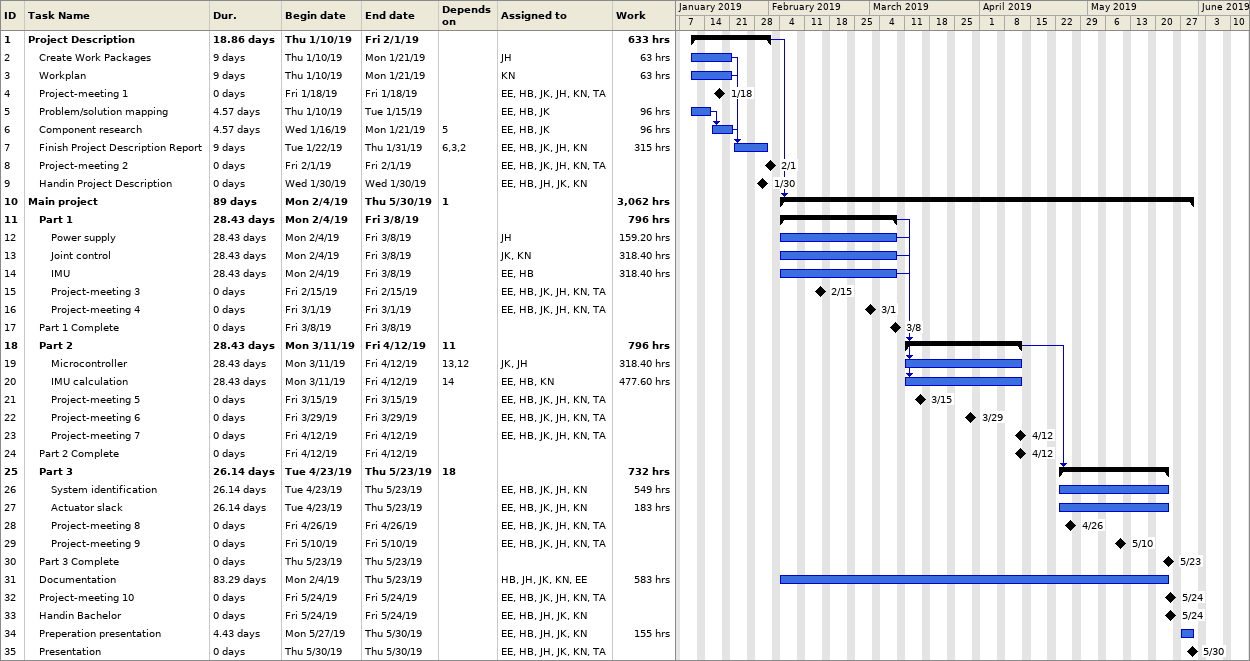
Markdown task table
| ID | Level | Task | Duration | Start | Finish | Predecessors | Resources | Work (h) |
|---|---|---|---|---|---|---|---|---|
| 1 | 1 | **Project Description** | 18.86d | 2019-01-10 | 2019-02-01 |  |  | 633 |
| 2 | 2 | Create Work Packages | 9d | 2019-01-10 | 2019-01-21 |  | JH | 63 |
| 3 | 2 | Workplan | 9d | 2019-01-10 | 2019-01-21 |  | KN | 63 |
| 4 | 2 | Project-meeting 1 | 0d | 2019-01-18 | 2019-01-18 |  | EE, HB, JK, JH, KN, TA |  |
| 5 | 2 | Problem/solution mapping | 4.57d | 2019-01-10 | 2019-01-15 |  | EE, HB, JK | 96 |
| 6 | 2 | Component research | 4.57d | 2019-01-16 | 2019-01-21 | 5 | EE, HB, JK | 96 |
| 7 | 2 | Finish Project Description Report | 9d | 2019-01-22 | 2019-01-31 | 6, 3, 2 | EE, HB, JK, JH, KN | 315 |
| 8 | 2 | Project-meeting 2 | 0d | 2019-02-01 | 2019-02-01 |  | EE, HB, JK, JH, KN, TA |  |
| 9 | 2 | Handin Project Description | 0d | 2019-01-30 | 2019-01-30 |  | EE, HB, JH, JK, KN |  |
| 10 | 1 | **Main project** | 89d | 2019-02-04 | 2019-05-30 | 1 |  | 3062 |
| 11 | 2 | **Part 1** | 28.43d | 2019-02-04 | 2019-03-08 |  |  | 796 |
| 12 | 3 | Power supply | 28.43d | 2019-02-04 | 2019-03-08 |  | JH | 159.20 |
| 13 | 3 | Joint control | 28.43d | 2019-02-04 | 2019-03-08 |  | JK, KN | 318.40 |
| 14 | 3 | IMU | 28.43d | 2019-02-04 | 2019-03-08 |  | EE, HB | 318.40 |
| 15 | 3 | Project-meeting 3 | 0d | 2019-02-15 | 2019-02-15 |  | EE, HB, JK, JH, KN, TA |  |
| 16 | 3 | Project-meeting 4 | 0d | 2019-03-01 | 2019-03-01 |  | EE, HB, JK, JH, KN, TA |  |
| 17 | 2 | Part 1 Complete | 0d | 2019-03-08 | 2019-03-08 |  |  |  |
| 18 | 2 | **Part 2** | 28.43d | 2019-03-11 | 2019-04-12 | 11 |  | 796 |
| 19 | 3 | Microcontroller | 28.43d | 2019-03-11 | 2019-04-12 | 13, 12 | JK, JH | 318.40 |
| 20 | 3 | IMU calculation | 28.43d | 2019-03-11 | 2019-04-12 | 14 | EE, HB, KN | 477.60 |
| 21 | 3 | Project-meeting 5 | 0d | 2019-03-15 | 2019-03-15 |  | EE, HB, JK, JH, KN, TA |  |
| 22 | 3 | Project-meeting 6 | 0d | 2019-03-29 | 2019-03-29 |  | EE, HB, JK, JH, KN, TA |  |
| 23 | 3 | Project-meeting 7 | 0d | 2019-04-12 | 2019-04-12 |  | EE, HB, JK, JH, KN, TA |  |
| 24 | 2 | Part 2 Complete | 0d | 2019-04-12 | 2019-04-12 |  |  |  |
| 25 | 2 | **Part 3** | 26.14d | 2019-04-23 | 2019-05-23 | 18 |  | 732 |
| 26 | 3 | System identification | 26.14d | 2019-04-23 | 2019-05-23 |  | EE, HB, JK, JH, KN | 549 |
| 27 | 3 | Actuator slack | 26.14d | 2019-04-23 | 2019-05-23 |  | EE, HB, JK, JH, KN | 183 |
| 28 | 3 | Project-meeting 8 | 0d | 2019-04-26 | 2019-04-26 |  | EE, HB, JK, JH, KN, TA |  |
| 29 | 3 | Project-meeting 9 | 0d | 2019-05-10 | 2019-05-10 |  | EE, HB, JK, JH, KN, TA |  |
| 30 | 2 | Part 3 Complete | 0d | 2019-05-23 | 2019-05-23 |  |  |  |
| 31 | 2 | Documentation | 83.29d | 2019-02-04 | 2019-05-23 |  | HB, JH, JK, KN, EE | 583 |
| 32 | 2 | Project-meeting 10 | 0d | 2019-05-24 | 2019-05-24 |  | EE, HB, JK, JH, KN, TA |  |
| 33 | 2 | Handin Bachelor | 0d | 2019-05-24 | 2019-05-24 |  | EE, HB, JH, JK, KN |  |
| 34 | 2 | Preperation presentation | 4.43d | 2019-05-27 | 2019-05-30 |  | EE, HB, JH, JK, KN | 155 |
| 35 | 2 | Presentation | 0d | 2019-05-30 | 2019-05-30 |  | EE, HB, JH, JK, KN, TA |  |
